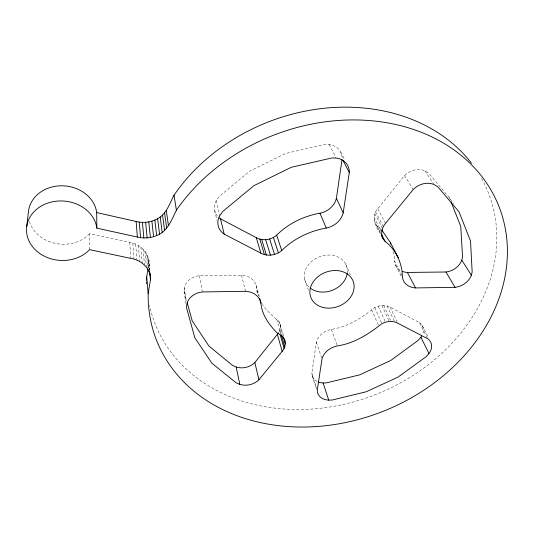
<?xml version="1.0" encoding="UTF-8"?>
<svg xmlns="http://www.w3.org/2000/svg" width="534" height="534" viewBox="0 0 534 534"><rect width="100%" height="100%" fill="white"/><g stroke="black" fill="none" stroke-linecap="round" stroke-linejoin="round"><path stroke-width="0.4" stroke-dasharray="2.67 2" d="M89.585 249.652L89.639 233.692L129.755 242.403C143.472 244.479 150.808 256.487 149.747 269.844M401.982 275.451L394.426 260.832L394.553 257.201L393.017 251.821M185.859 303.145L184.083 291.31L184.243 288.046A16.32 13.437 -10.1 0 1 199.442 275.684L241.508 275.19A18.096 14.839 -13.5 0 1 256.547 286.905L256.774 290.489L258.022 295.142M148.873 260.926L148.125 268.448M316.996 389.446L311.843 373.106L316.368 342.161A17.041 13.17 -19.4 0 1 331.327 329.385C347.801 327.002 361.999 317.73 374.694 307.564C379.454 305.154 385.334 304.534 390.154 307.15L419.49 322.609L427.634 338.71M279.322 331.734C280.937 328.47 280.831 324.472 278.821 321.401C272.934 316.168 266.933 311.222 262.434 304.487M380.428 233.692C375.562 226.596 370.603 216.116 377.772 208.754L404.505 175.593A16.975 14.004 -32.3 0 1 424.944 170.867L428.662 173.19L449.368 197.693L453.52 203.768M217.498 216.137A17.108 14.905 -14.2 0 1 216.263 200.584L219.12 196.605L249.298 171.394L285.657 153.438L325.093 144.407L329.178 144.474A17.395 15.186 -27.7 0 1 342.167 158.177M381.049 229.366L377.351 226.436L375.315 223.793M424.944 170.867L433.728 183.95M404.505 175.593L413.203 189.517M377.772 208.754L385.588 223.339M375.576 211.971L383.319 226.616M374.808 213.693L382.518 228.372M340.672 152.05L344.804 159.96M373.994 217.218L381.663 231.95M377.351 226.436L380.655 232.811M374.167 220.655L380.295 232.49M395.554 265.291L401.221 276.298M422.22 325.5L428.548 337.962M329.178 144.474L336.033 158.031M390.154 307.15L397.71 323.163M387.13 305.909L394.626 321.915M383.686 305.415L391.102 321.428M381.87 305.461L389.239 321.488M378.206 306.142L385.481 322.189M374.694 307.564L381.883 323.644M371.571 309.633L378.673 325.747M345.772 264.176L350.251 274.556M256.774 290.489L259.157 296.383M261.54 302.277L262.134 303.746M449.368 197.693L450.249 199.923M331.327 329.385L337.381 345.912M304.513 278.955L309.059 291.858M316.368 342.161L322.002 358.901M312.183 375.656L316.348 388.899M280.13 324.151L283.587 336.053M278.821 321.401L283.634 338.029M279.95 330.232L280.864 333.423M276.659 319.092L281.431 335.692M184.083 291.31L186.713 300.889M256.193 285.363L259.11 296.17M241.508 275.19L245.527 291.297M216.263 200.584L219.808 215.536M214.701 210.63L216.897 220.188M199.442 275.684L202.366 291.951M184.243 288.046L186.259 301.41M148.465 258.336L149.567 269.657M148.893 263.536L149.527 270.044M147.658 255.806L149.059 270.331M146.483 253.39L147.931 268.682M144.941 251.113L146.423 267.18M143.059 249.024L144.494 265.064M140.863 247.149L142.244 263.162M138.399 245.52L139.708 261.52M135.696 244.178L136.931 260.158M132.799 243.13L133.954 259.103M129.755 242.403L130.83 258.376M481.601 178.55A179.037 146.49 -21.3 0 1 373.58 395.347A179.037 146.49 -21.3 0 1 149.507 305.455M89.639 233.692A34.33 29.19 5.2 0 1 55.71 243.464A34.33 29.19 5.2 0 1 29.47 221.623M317.276 381.49A14.872 11.274 -18.3 0 1 311.843 373.106M419.49 322.609A15.106 11.448 -24 0 1 422.447 334.624M399.539 269.897A17.989 14.291 -27.5 0 1 394.426 260.832M309.032 287.085A22.068 17.956 -21.1 0 1 319.999 256.574A22.068 17.956 -21.1 0 1 347.22 273.415"/><path stroke-width="0.8" d="M26.7 226.656L28.549 210.917A34.33 29.19 5.2 0 1 62.605 185.799A34.33 29.19 5.2 0 1 96.701 212.592L136.117 221.463C143.306 223.305 151.175 222.338 157.643 218.68C166.635 213.954 169.538 203.481 174.024 195.19A179.037 146.49 -21.3 0 1 471.509 163.237M219.127 217.772A17.108 14.905 -14.2 0 0 220.535 218.84L224.153 234.106L260.839 253.143C267.487 256.787 276.071 255.332 281.752 250.539C293.607 238.638 309.82 230.935 326.261 228.051A19.558 16.574 -24 0 0 343.195 212.859L336.4 198.321L342.04 159.586M150.475 279.796L148.165 293.42A183.809 148.532 -21.1 0 0 385.147 410.506A183.809 148.532 -21.1 0 0 469.239 162.536A183.809 148.532 -21.1 0 0 176.394 210.176C171.688 219.688 167.556 231.502 156.649 235.574C150.601 238.117 143.753 238.638 137.385 237.049L96.848 228.151A35.324 29.737 4.4 0 0 48.768 202.76A35.324 29.737 4.4 0 0 33.522 247.916A35.324 29.737 4.4 0 0 89.585 249.652L130.83 258.376C141.163 259.898 151.289 268.682 150.475 279.796L149.687 271.666M343.195 212.859L349.296 172.555L342.915 160.213M146.656 280.343A179.037 146.49 -21.3 0 1 146.663 276.939L147.991 269.223M284.969 340.812C283.768 336.901 280.183 334.678 276.872 332.702C269.029 324.605 261.814 314.693 260.912 303.132A18.577 15.045 -13.7 0 0 245.527 291.297L202.366 291.951A16.761 13.63 -10.4 0 0 186.733 304.56L186.566 307.878L194.837 337.788L211.838 363.153L235.935 382.671L239.813 384.367A15.76 12.122 -13.3 0 0 258.93 379.774L282.159 351.339C285.143 348.088 286.091 343.342 284.509 339.224M402.389 271.392A17.989 14.291 -27.5 0 0 407.395 272.44L445.95 272A15.96 12.449 -29.2 0 0 461.81 260.111L462.571 256.901L460.729 226.343L451.137 202.146M471.362 275.224L472.163 271.96L470.501 240.947L459.06 211.864L437.993 186.993L434.195 184.637A17.442 14.224 -31.8 0 0 413.203 189.517L385.588 223.339C381.102 228.172 379.988 236.482 385.054 241.315C395.627 249.378 402.189 262.975 402.356 276.185A18.463 14.478 -27.2 0 0 415.572 287.919L455.041 287.332A16.374 12.602 -28.9 0 0 471.362 275.224L461.81 260.111M187.154 302.484L192.2 320.834L208.834 345.939L232.397 365.316L236.188 367.005A15.366 11.988 -13.2 0 0 254.838 362.539L278.568 332.856M421.76 335.953A15.106 11.448 -24 0 1 420.905 337.241L418.075 340.432L390.734 360.483L359.676 374.855L326.561 382.845L323.117 382.965A14.872 11.274 -18.3 0 1 318.604 382.07M428.989 353.508L426.072 356.745L397.997 377.137L366.164 391.789L332.255 399.999L328.73 400.14A15.239 11.381 -18.3 0 1 317.243 390.221L322.002 358.901A17.468 13.31 -19.3 0 1 337.381 345.912C354.249 343.435 368.82 333.997 381.883 323.644C386.756 321.194 392.764 320.52 397.71 323.163L427.634 338.71A15.479 11.561 -23.8 0 1 428.989 353.508L420.905 337.241M220.535 218.84L256.313 237.677C262.768 241.275 271.165 239.893 276.685 235.18C288.16 223.539 303.959 215.99 319.966 213.206A19.024 16.307 -24.3 0 0 336.4 198.321M381.643 229.827L390.387 242.596L398.324 257.688M445.95 272L455.041 287.332M407.395 272.44L415.572 287.919M381.389 234.232L385.054 241.315M381.523 235.808L382.978 238.638M319.966 213.206L326.261 228.051M276.685 235.18L281.752 250.539M323.117 382.965L328.73 400.14M273.408 237.47L278.381 252.876M269.663 239.012L274.536 254.458M265.678 239.726L270.444 255.192M261.707 239.552L266.373 255.032M259.804 239.139L264.417 254.618M256.313 237.677L260.839 253.143M283.507 337.495L285.343 343.856M281.325 335.012L284.755 346.966M390.387 242.596L390.828 244.131M280.23 334.925L284.108 348.488M277.433 334.538L282.159 351.339M259.664 298.499L260.912 303.132M254.838 362.539L258.93 379.774M236.188 367.005L239.813 384.367M174.024 195.19L176.394 210.176M166.308 210.449L168.444 225.742M164.592 212.846L166.675 228.185M162.556 215.035L164.579 230.421M160.227 216.991L162.182 232.417M157.643 218.68L159.526 234.146M154.853 220.075L156.649 235.574M151.883 221.156L153.598 236.682M148.792 221.904L150.414 237.463M145.622 222.318L147.157 237.89M150.141 273.895L150.461 277.139M149.059 270.331L149.22 271.946M142.418 222.378L143.86 237.964M146.663 276.939L148.165 293.42M139.234 222.091L140.589 237.683M136.117 221.463L137.385 237.049M96.701 212.592L96.848 228.151M146.743 283.748A179.037 146.49 -21.3 0 1 146.69 282.045M347.22 273.415A22.068 17.956 -21.1 0 1 332.555 290.202A22.068 17.956 -21.1 0 1 310.267 288.126M349.296 172.555A17.896 15.459 -27.2 0 0 336.033 158.031L331.834 157.977L291.27 167.296L253.844 185.698L222.751 211.477L219.808 215.536A17.595 15.159 -14.3 0 0 224.153 234.106M323.417 307.564A22.648 18.189 -21 0 0 353.955 284.275A22.648 18.189 -21 0 0 318.624 276.165A22.648 18.189 -21 0 0 323.417 307.564"/></g></svg>
